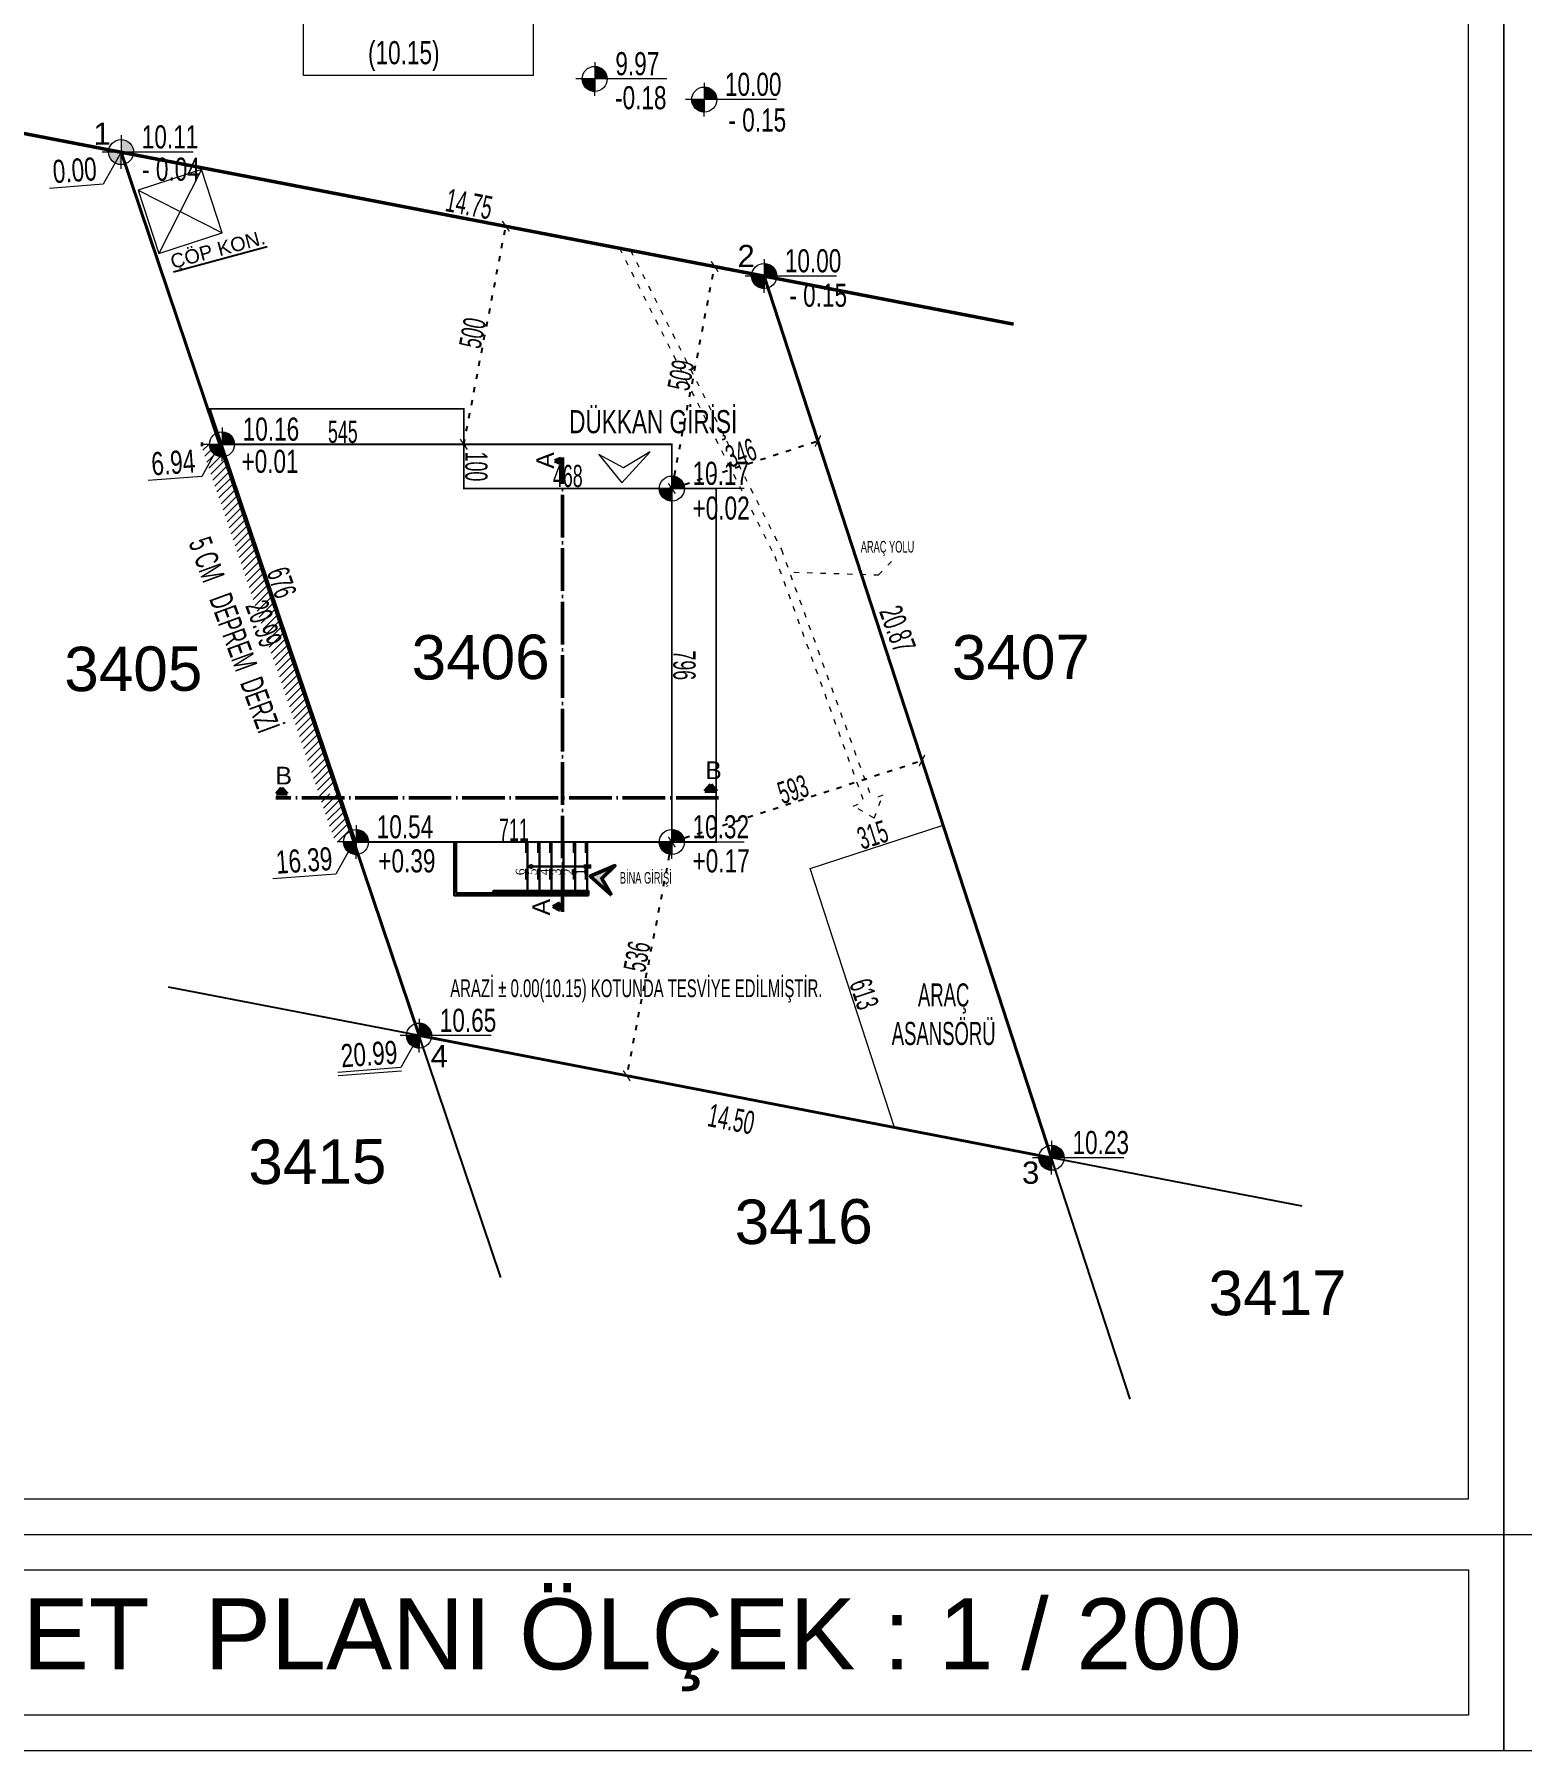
# Model space of a CAD drawing. Header units: millimetres. Extents: x 7519 to 33116, y -1769 to 3101.
# Drawn here: x 11370 to 12207, y 562 to 1528 of the extents above; entities that cross this region are included whole.
import ezdxf
from ezdxf.enums import TextEntityAlignment as Align

# ---------------------------------------------------------------- set-up
doc = ezdxf.new("R2010")
doc.units = ezdxf.units.MM
doc.linetypes.add('ACAD_ISO03W100', pattern=[30, 12, -18])
doc.linetypes.add('ACAD_ISO04W100', pattern=[30, 24, -3, 0, -3])
doc.layers.add('1', color=7, linetype='Continuous', true_color=0x4137a0)
for name, color, linetype, lineweight in [('BEYAN_YAZI', 4, 'Continuous', 0), ('duvar', 145, 'Continuous', 53), ('iç ölçü x', 20, 'Continuous', 9), ('kesit', 50, 'Continuous', 50), ('KOT_ŞABLON', 6, 'Continuous', 0), ('KÜTÜPHANE', 34, 'Continuous', 30), ('ROL_CEPHE', 18, 'Continuous', 0), ('tarama', 157, 'Continuous', 15)]:
    doc.layers.add(name, color=color, linetype=linetype, lineweight=lineweight)
doc.layers.add('kapı pen', color=4, linetype='Continuous')
doc.styles.add('emre', font='times.ttf')
doc.styles.get("Standard").update_dxf_attribs({"font": 'arial.ttf'})
doc.styles.add('UMUT İÇ ÖLÇÜ YAZISI', font='ARIALN.TTF', dxfattribs={"width": 0.7, "height": 12.5})
doc.dimstyles.new('UMUT İÇ ÖLÇÜ', dxfattribs={"dimtxt": 12.5, "dimasz": 5, "dimexe": 1.25, "dimexo": 0.625, "dimtad": 1, "dimtoh": 1, "dimdec": 0, "dimzin": 12, "dimtxsty": 'UMUT İÇ ÖLÇÜ YAZISI', "dimblk": 'ARCHTICK', "dimcen": 5, "dimclrd": 1, "dimclre": 2, "dimclrt": 3, "dimadec": 0, "dimazin": 0, "dimtfac": 1, "dimtdec": 0, "dimtix": 1, "dimtmove": 0, "dimatfit": 3, "dimldrblk": 'ARCHTICK', "dimfxl": 35, "dimfxlon": 1, "dimtfillclr": 256, "dimarcsym": 0})

# ---------------------------------------------------------------- blocks, each defined once
blk = doc.blocks.new('_ArchTick')
at = {"color": 0, "linetype": 'ByBlock', "const_width": 0.15}
blk.add_lwpolyline([(-0.5, -0.5), (0.5, 0.5)], dxfattribs=at)
blk = doc.blocks.new('*D246')
at = {"layer": 'Defpoints', "color": 0, "linetype": 'ACAD_ISO03W100', "ltscale": 0.25, "transparency": 16777216}
for p in [(11635.62, 1420.28), (11635.62, 1420.28), (11611.97, 1297.53)]:
    blk.add_point(p, dxfattribs=at)
at = {"layer": 'iç ölçü x', "color": 1, "linetype": 'ACAD_ISO03W100', "lineweight": -2, "ltscale": 0.25, "transparency": 16777216}
blk.add_line((11611.97, 1297.53), (11635.62, 1420.28), dxfattribs=at)
at = {"layer": 'iç ölçü x', "color": 2, "linetype": 'ACAD_ISO03W100', "lineweight": -2, "ltscale": 0.25, "transparency": 16777216}
for p, q in [((11635.62, 1420.28), (11636.85, 1420.05)), ((11611.97, 1297.53), (11613.19, 1297.29))]:
    blk.add_line(p, q, dxfattribs=at)
at = {"layer": 'iç ölçü x', "color": 1, "linetype": 'ACAD_ISO03W100', "lineweight": -2, "ltscale": 0.25, "transparency": 16777216, "xscale": 5, "yscale": 5, "zscale": 5}
for p, rotation in [((11635.62, 1420.28), 79.09392788274857), ((11611.97, 1297.53), 259.0939278827485)]:
    blk.add_blockref('_ArchTick', p, dxfattribs=dict(at, rotation=rotation))
at = {"layer": 'iç ölçü x', "color": 3, "linetype": 'ACAD_ISO03W100', "ltscale": 0.25, "transparency": 16777216, "insert": (11616.91, 1360.23), "char_height": 12.5, "attachment_point": 5, "rotation": 79.09393, "style": 'UMUT İÇ ÖLÇÜ YAZISI'}
blk.add_mtext('500', dxfattribs=at)
blk = doc.blocks.new('*D247')
at = {"layer": 'Defpoints', "color": 0, "linetype": 'ACAD_ISO03W100', "ltscale": 0.25, "transparency": 16777216}
for p in [(11753.16, 1397.64), (11753.16, 1397.64), (11729.08, 1272.65)]:
    blk.add_point(p, dxfattribs=at)
at = {"layer": 'iç ölçü x', "color": 1, "linetype": 'ACAD_ISO03W100', "lineweight": -2, "ltscale": 0.25, "transparency": 16777216}
blk.add_line((11729.08, 1272.65), (11753.16, 1397.64), dxfattribs=at)
at = {"layer": 'iç ölçü x', "color": 2, "linetype": 'ACAD_ISO03W100', "lineweight": -2, "ltscale": 0.25, "transparency": 16777216}
for p, q in [((11753.16, 1397.64), (11754.39, 1397.4)), ((11729.08, 1272.65), (11727.85, 1272.89))]:
    blk.add_line(p, q, dxfattribs=at)
at = {"layer": 'iç ölçü x', "color": 1, "linetype": 'ACAD_ISO03W100', "lineweight": -2, "ltscale": 0.25, "transparency": 16777216, "xscale": 5, "yscale": 5, "zscale": 5}
for p, rotation in [((11753.16, 1397.64), 79.09392788274909), ((11729.08, 1272.65), 259.093927882749)]:
    blk.add_blockref('_ArchTick', p, dxfattribs=dict(at, rotation=rotation))
at = {"layer": 'iç ölçü x', "color": 3, "linetype": 'ACAD_ISO03W100', "ltscale": 0.25, "transparency": 16777216, "insert": (11734.24, 1336.47), "char_height": 12.5, "attachment_point": 5, "rotation": 79.09393, "style": 'UMUT İÇ ÖLÇÜ YAZISI'}
blk.add_mtext('509', dxfattribs=at)
blk = doc.blocks.new('*D248')
at = {"layer": 'Defpoints', "color": 0, "linetype": 'ACAD_ISO03W100', "ltscale": 0.25, "transparency": 16777216}
for p in [(11811.3, 1299.45), (11811.3, 1299.45), (11729.08, 1272.65)]:
    blk.add_point(p, dxfattribs=at)
at = {"layer": 'iç ölçü x', "color": 1, "linetype": 'ACAD_ISO03W100', "lineweight": -2, "ltscale": 0.25, "transparency": 16777216}
blk.add_line((11729.08, 1272.65), (11811.3, 1299.45), dxfattribs=at)
at = {"layer": 'iç ölçü x', "color": 2, "linetype": 'ACAD_ISO03W100', "lineweight": -2, "ltscale": 0.25, "transparency": 16777216}
for p, q in [((11811.3, 1299.45), (11811.68, 1298.26)), ((11729.08, 1272.65), (11729.46, 1271.46))]:
    blk.add_line(p, q, dxfattribs=at)
at = {"layer": 'iç ölçü x', "color": 1, "linetype": 'ACAD_ISO03W100', "lineweight": -2, "ltscale": 0.25, "transparency": 16777216, "xscale": 5, "yscale": 5, "zscale": 5}
for p, rotation in [((11811.3, 1299.45), 18.05309832703955), ((11729.08, 1272.65), 198.0530983270395)]:
    blk.add_blockref('_ArchTick', p, dxfattribs=dict(at, rotation=rotation))
at = {"layer": 'iç ölçü x', "color": 3, "linetype": 'ACAD_ISO03W100', "ltscale": 0.25, "transparency": 16777216, "insert": (11768.01, 1292.71), "char_height": 12.5, "attachment_point": 5, "rotation": 18.0531, "style": 'UMUT İÇ ÖLÇÜ YAZISI'}
blk.add_mtext('346', dxfattribs=at)
blk = doc.blocks.new('*D249')
at = {"layer": 'Defpoints', "color": 0, "linetype": 'ACAD_ISO03W100', "ltscale": 0.25, "transparency": 16777216}
for p in [(11869.91, 1119.61), (11869.91, 1119.61), (11729.08, 1073.71)]:
    blk.add_point(p, dxfattribs=at)
at = {"layer": 'iç ölçü x', "color": 2, "linetype": 'ACAD_ISO03W100', "lineweight": -2, "ltscale": 0.25, "transparency": 16777216}
for p, q in [((11869.91, 1119.61), (11869.52, 1120.8)), ((11729.08, 1073.71), (11728.69, 1074.9))]:
    blk.add_line(p, q, dxfattribs=at)
at = {"layer": 'iç ölçü x', "color": 1, "linetype": 'ACAD_ISO03W100', "lineweight": -2, "ltscale": 0.25, "transparency": 16777216}
blk.add_line((11729.08, 1073.71), (11869.91, 1119.61), dxfattribs=at)
at = {"layer": 'iç ölçü x', "color": 1, "linetype": 'ACAD_ISO03W100', "lineweight": -2, "ltscale": 0.25, "transparency": 16777216, "xscale": 5, "yscale": 5, "zscale": 5}
for p, rotation in [((11869.91, 1119.61), 18.05309832703952), ((11729.08, 1073.71), 198.0530983270395)]:
    blk.add_blockref('_ArchTick', p, dxfattribs=dict(at, rotation=rotation))
at = {"layer": 'iç ölçü x', "color": 3, "linetype": 'ACAD_ISO03W100', "ltscale": 0.25, "transparency": 16777216, "insert": (11797.32, 1103.32), "char_height": 12.5, "attachment_point": 5, "rotation": 18.0531, "style": 'UMUT İÇ ÖLÇÜ YAZISI'}
blk.add_mtext('593', dxfattribs=at)
blk = doc.blocks.new('A$C039E5E33')
at = {"layer": 'KOT_ŞABLON'}
h = blk.add_hatch(color=256, dxfattribs=at)
h.dxf.hatch_style = 1
h.paths.add_polyline_path([(-7.06, 0, 0.414214), (0, -7.06), (0, 0)])
h.paths.add_polyline_path([(0, 7.06), (0, 0), (7.06, 0, 0.414214)])
for p in [(0, 9.49), (0, -9.49)]:
    blk.add_line(p, (0, 0), dxfattribs=at)
blk.add_lwpolyline([(40.65, 0), (-10.66, 0)], dxfattribs=at)
blk.add_circle((0, 0), 7.06, dxfattribs=at)
blk = doc.blocks.new('A$C608A78B4')
at = {"layer": 'KOT_ŞABLON'}
h = blk.add_hatch(dxfattribs=at)
h.set_pattern_fill('JIS_LC_8', color=256, scale=0.025)
h.set_pattern_definition([(45, (-1970.74228, 532.69145), (-0.137885822, 0.137885822), []), (45, (-1970.73228, 532.69145), (-0.137885822, 0.137885822), [])])
h.paths.add_polyline_path([(7.06, 0, 0.414214), (0, 7.06), (0, 0)])
h.paths.add_polyline_path([(0, 0), (-7.06, 0, 0.414214), (0, -7.06)])
blk.add_line((0, 7.06), (0, -7.06), dxfattribs=at)
blk.add_lwpolyline([(7.06, 0), (-7.06, 0)], dxfattribs=at)
blk.add_circle((0, 0), 7.06, dxfattribs=at)
at = {"layer": 'iç ölçü x'}
blk.add_blockref('A$C039E5E33', (0, 0), dxfattribs=at)
blk = doc.blocks.new('*D252')
at = {"layer": 'Defpoints', "color": 0, "linetype": 'ACAD_ISO03W100', "ltscale": 0.25, "transparency": 16777216}
for p in [(11729.08, 1073.71), (11703.68, 942.19), (11703.68, 942.19)]:
    blk.add_point(p, dxfattribs=at)
at = {"layer": 'iç ölçü x', "color": 1, "linetype": 'ACAD_ISO03W100', "lineweight": -2, "ltscale": 0.25, "transparency": 16777216}
blk.add_line((11729.08, 1073.71), (11703.68, 942.19), dxfattribs=at)
at = {"layer": 'iç ölçü x', "color": 2, "linetype": 'ACAD_ISO03W100', "lineweight": -2, "ltscale": 0.25, "transparency": 16777216}
for p, q in [((11729.08, 1073.71), (11727.85, 1073.95)), ((11703.68, 942.19), (11702.45, 942.43))]:
    blk.add_line(p, q, dxfattribs=at)
at = {"layer": 'iç ölçü x', "color": 1, "linetype": 'ACAD_ISO03W100', "lineweight": -2, "ltscale": 0.25, "transparency": 16777216, "xscale": 5, "yscale": 5, "zscale": 5}
for p, rotation in [((11729.08, 1073.71), 79.06970946098916), ((11703.68, 942.19), 259.0697094609891)]:
    blk.add_blockref('_ArchTick', p, dxfattribs=dict(at, rotation=rotation))
at = {"layer": 'iç ölçü x', "color": 3, "linetype": 'ACAD_ISO03W100', "ltscale": 0.25, "transparency": 16777216, "insert": (11709.5, 1009.28), "char_height": 12.5, "attachment_point": 5, "rotation": 79.06971, "style": 'UMUT İÇ ÖLÇÜ YAZISI'}
blk.add_mtext('536', dxfattribs=at)
blk = doc.blocks.new('*D253')
at = {"layer": 'Defpoints', "color": 0, "transparency": 16777216}
for p in [(11551.29, 1073.71), (11551.29, 1073.71), (11729.08, 1073.71)]:
    blk.add_point(p, dxfattribs=at)
at = {"layer": 'iç ölçü x', "color": 3, "transparency": 16777216, "insert": (11640.19, 1080.61), "char_height": 12.5, "attachment_point": 5, "style": 'UMUT İÇ ÖLÇÜ YAZISI'}
blk.add_mtext('711', dxfattribs=at)
blk = doc.blocks.new('*D254')
at = {"layer": 'Defpoints', "color": 0, "transparency": 16777216}
for p in [(11475.78, 1297.53), (11475.78, 1297.53), (11529.79, 1137.45)]:
    blk.add_point(p, dxfattribs=at)
at = {"layer": 'iç ölçü x', "color": 3, "transparency": 16777216, "insert": (11509.42, 1219.73), "char_height": 12.5, "attachment_point": 5, "rotation": 288.6421, "style": 'UMUT İÇ ÖLÇÜ YAZISI'}
blk.add_mtext('676', dxfattribs=at)
blk = doc.blocks.new('*D255')
at = {"layer": 'Defpoints', "color": 0, "transparency": 16777216}
for p in [(11475.78, 1297.53), (11475.78, 1297.53), (11611.97, 1297.53)]:
    blk.add_point(p, dxfattribs=at)
at = {"layer": 'iç ölçü x', "color": 3, "transparency": 16777216, "insert": (11543.87, 1304.51), "char_height": 12.5, "attachment_point": 5, "rotation": 0.00058, "style": 'UMUT İÇ ÖLÇÜ YAZISI'}
blk.add_mtext('545', dxfattribs=at)
blk = doc.blocks.new('*D256')
at = {"layer": 'Defpoints', "color": 0, "transparency": 16777216}
for p in [(11611.97, 1297.53), (11611.97, 1297.53), (11611.97, 1272.65)]:
    blk.add_point(p, dxfattribs=at)
at = {"layer": 'iç ölçü x', "color": 3, "transparency": 16777216, "insert": (11618.97, 1285.09), "char_height": 12.5, "attachment_point": 5, "rotation": 270.00058, "style": 'UMUT İÇ ÖLÇÜ YAZISI'}
blk.add_mtext('100', dxfattribs=at)
blk = doc.blocks.new('*D257')
at = {"layer": 'Defpoints', "color": 0, "transparency": 16777216}
for p in [(11611.97, 1272.65), (11611.97, 1272.65), (11729.08, 1272.65)]:
    blk.add_point(p, dxfattribs=at)
at = {"layer": 'iç ölçü x', "color": 3, "transparency": 16777216, "insert": (11670.52, 1279.66), "char_height": 12.5, "attachment_point": 5, "rotation": 0.00058, "style": 'UMUT İÇ ÖLÇÜ YAZISI'}
blk.add_mtext('468', dxfattribs=at)
blk = doc.blocks.new('*D258')
at = {"layer": 'Defpoints', "color": 0, "transparency": 16777216}
for p in [(11729.08, 1272.65), (11729.08, 1073.71), (11729.08, 1073.71)]:
    blk.add_point(p, dxfattribs=at)
at = {"layer": 'iç ölçü x', "color": 3, "transparency": 16777216, "insert": (11736.09, 1173.18), "char_height": 12.5, "attachment_point": 5, "rotation": 270.00058, "style": 'UMUT İÇ ÖLÇÜ YAZISI'}
blk.add_mtext('796', dxfattribs=at)
blk = doc.blocks.new('*D259')
at = {"layer": 'Defpoints', "color": 0, "transparency": 16777216}
for p in [(11806.89, 1058.85), (11806.89, 1058.85), (11854.4, 913.08)]:
    blk.add_point(p, dxfattribs=at)
at = {"layer": 'iç ölçü x', "color": 3, "transparency": 16777216, "insert": (11837.31, 988.14), "char_height": 12.5, "attachment_point": 5, "rotation": 288.0531, "style": 'UMUT İÇ ÖLÇÜ YAZISI'}
blk.add_mtext('613', dxfattribs=at)
blk = doc.blocks.new('*D260')
at = {"layer": 'Defpoints', "color": 0, "transparency": 16777216}
for p in [(11881.76, 1083.26), (11881.76, 1083.26), (11806.89, 1058.85)]:
    blk.add_point(p, dxfattribs=at)
at = {"layer": 'iç ölçü x', "color": 3, "transparency": 16777216, "insert": (11842.15, 1077.72), "char_height": 12.5, "attachment_point": 5, "rotation": 18.0531, "style": 'UMUT İÇ ÖLÇÜ YAZISI'}
blk.add_mtext('315', dxfattribs=at)

msp = doc.modelspace()

# ---------------------------------------------------------------- hatches: boundary and pattern name
at = {"layer": 'kesit', "linetype": 'ACAD_ISO04W100'}
h = msp.add_hatch(color=256, dxfattribs=at)
h.dxf.hatch_style = 1
h.paths.add_polyline_path([(11666.557, 1289.597), (11663.128, 1288.217), (11666.557, 1286.837)])
at = {"layer": 'kesit'}
h = msp.add_hatch(color=256, dxfattribs=at)
h.dxf.hatch_style = 1
h.paths.add_polyline_path([(11509.366, 1104.146), (11506.51, 1100.776), (11512.477, 1100.776)])
h = msp.add_hatch(color=256, dxfattribs=at)
h.dxf.hatch_style = 1
h.paths.add_polyline_path([(11754.358, 1102.273), (11751.079, 1106.103), (11747.65, 1102.273)])
h = msp.add_hatch(color=256, dxfattribs=at)
h.dxf.hatch_style = 1
h.paths.add_polyline_path([(11683.118, 1054.502), (11695.191, 1043.778), (11689.634, 1053.254), (11697.108, 1060.439)])
h = msp.add_hatch(color=256, dxfattribs=at)
h.dxf.hatch_style = 1
h.paths.add_polyline_path([(11662.021, 1037.391), (11665.987, 1035.114), (11665.987, 1039.508)])
at = {"layer": 'tarama'}
h = msp.add_hatch(dxfattribs=at)
h.set_pattern_fill('ANSI31', color=256)
h.set_pattern_definition([(45, (-20204.8364, 0), (-2.24506403, 2.24506403), [])])
h.paths.add_polyline_path([(11471.464, 1291.998, -0.2288222), (11468.794, 1297.526), (11465.198, 1297.526), (11463.98, 1297.526), (11467.969, 1285.703)])
h.paths.add_polyline_path([(11476.89, 1290.544, -0.2074903), (11471.464, 1291.998), (11467.969, 1285.703), (11521.971, 1125.628), (11528.536, 1137.451)])
h.paths.add_polyline_path([(11528.536, 1137.451), (11521.971, 1125.628), (11539.475, 1073.743), (11540.636, 1073.743), (11544.233, 1073.743, -0.275419), (11547.934, 1079.952), (11540.909, 1100.776), (11535.428, 1100.776), (11538.284, 1104.146), (11540.629, 1101.605)])
h.paths.add_polyline_path([(11481.055, 1207.201), (11492.297, 1176.612), (11517.7, 1185.947), (11506.458, 1216.537)], flags=25)
h.paths.add_polyline_path([(11543.451, 1103.898), (11543.451, 1111.057), (11533.147, 1111.057), (11533.147, 1103.898)], flags=25)

# ---------------------------------------------------------------- linework, layer by layer
at = {"layer": 'duvar'}
msp.add_line((11465.198, 1297.526), (11463.98, 1297.526), dxfattribs=at)
at = {"layer": 'iç ölçü x'}
for p, q in [((11419.043, 1462.014), (11409.007, 1443.939)), ((11464.262, 1452.233), (11440.312, 1404.916)), ((11409.007, 1443.939), (11378.817, 1441.602)), ((11428.628, 1440.549), (11475.946, 1416.6)), ((11474.534, 1297.526), (11464.497, 1279.451)), ((11464.497, 1279.451), (11434.308, 1277.114)), ((11550.029, 1073.743), (11539.992, 1055.668)), ((11539.992, 1055.668), (11504.431, 1052.915)), ((11586.609, 964.799), (11576.573, 946.724)), ((11576.573, 946.724), (11541.011, 943.972)), ((11576.83, 944.799), (11541.268, 942.047))]:
    msp.add_line(p, q, dxfattribs=at)
at = {"layer": 'iç ölçü x', "linetype": 'ACAD_ISO03W100', "ltscale": 0.25}
for p, q in [((11845.462, 1224.086), (11854.523, 1233.371)), ((11797.751, 1225.576), (11845.462, 1224.086)), ((11831.119, 1093.983), (11837.248, 1096.209)), ((11843.048, 1087.232), (11831.119, 1093.983)), ((11847.863, 1100.065), (11841.734, 1097.839)), ((11843.048, 1087.232), (11847.863, 1100.065))]:
    msp.add_line(p, q, dxfattribs=at)
at = {"layer": 'iç ölçü x'}
for points in [[(10636.474, 684.072), (12197.485, 684.072), (12197.485, 3100.74), (10636.474, 3100.74)], [(12197.485, 684.072), (13758.496, 684.072), (13758.496, 3100.74), (12197.485, 3100.74)], [(10656.474, 704.072), (12177.485, 704.072), (12177.485, 3080.74), (10656.474, 3080.74)], [(11464.262, 1452.233), (11428.628, 1440.549), (11440.312, 1404.916), (11475.946, 1416.6)], [(11806.888, 1058.855), (11881.762, 1083.259), (11942.793, 896.014), (11854.402, 913.084)], [(10636.474, 684.072), (12197.485, 684.072), (12197.485, 562.318), (10636.474, 562.318)], [(12197.485, 684.072), (13758.496, 684.072), (13758.496, 562.318), (12197.485, 562.318)], [(10656.474, 664.072), (12177.485, 664.072), (12177.485, 582.318), (10656.474, 582.318)]]:
    msp.add_lwpolyline(points, close=True, dxfattribs=at)
at = {"layer": 'iç ölçü x', "linetype": 'ACAD_ISO03W100', "ltscale": 0.25}
for points in [[(11699.661, 1407.945), (11786.993, 1234.57), (11837.248, 1096.209)], [(11705.862, 1406.75), (11790.722, 1238.282), (11841.734, 1097.839)]]:
    msp.add_lwpolyline(points, dxfattribs=at)
at = {"layer": 'iç ölçü x', "linetype": 'ACAD_ISO03W100', "ltscale": 0.5, "const_width": 1}
msp.add_lwpolyline([(11469.038, 1317.556), (11611.969, 1317.556), (11611.969, 1297.556), (11729.079, 1297.556), (11729.079, 1272.679), (11754.079, 1272.679), (11754.079, 1073.736), (11551.292, 1073.736), (11529.786, 1137.486), (11529.786, 1137.486)], close=True, dxfattribs=at)
at = {"layer": 'kapı pen', "lineweight": 50}
msp.add_line((11921.326, 1365.234), (11277.951, 1489.199), dxfattribs=at)
at = {"layer": 'kapı pen', "lineweight": 40}
for p, q in [((11586.793, 964.764), (11419.043, 1462.014)), ((11781.043, 1392.264), (11942.793, 896.014)), ((11942.793, 896.014), (11586.793, 964.764))]:
    msp.add_line(p, q, dxfattribs=at)
at = {"layer": 'kapı pen'}
for p, q in [((11419.043, 1462.014), (11781.043, 1392.264)), ((11781.043, 1392.264), (11942.793, 896.014)), ((11586.793, 964.764), (11445.678, 992.016)), ((11632.735, 828.582), (11586.793, 964.764)), ((11987.077, 760.152), (11942.793, 896.014)), ((12083.908, 868.762), (11942.793, 896.014))]:
    msp.add_line(p, q, dxfattribs=at)
at = {"layer": 'kapı pen', "const_width": 1}
msp.add_lwpolyline([(11729.079, 1073.709), (11729.077, 1272.652), (11611.967, 1272.651), (11611.967, 1297.528), (11475.783, 1297.526), (11529.785, 1137.451), (11529.785, 1137.451), (11551.292, 1073.707)], close=True, dxfattribs=at)
at = {"layer": 'kesit', "linetype": 'ACAD_ISO04W100'}
for p, q in [((11666.557, 1289.597), (11663.128, 1288.217)), ((11666.557, 1286.837), (11663.128, 1288.217)), ((11666.557, 1286.837), (11666.557, 1289.597)), ((11667.555, 1034.444), (11667.555, 1290.21)), ((11755.439, 1098.646), (11506.096, 1098.646))]:
    msp.add_line(p, q, dxfattribs=at)
at = {"layer": 'kesit'}
for p, q in [((11506.51, 1100.776), (11509.366, 1104.146)), ((11509.366, 1104.146), (11512.477, 1100.776)), ((11747.65, 1102.273), (11751.079, 1106.103)), ((11747.65, 1102.273), (11754.358, 1102.273)), ((11751.079, 1106.103), (11754.358, 1102.273)), ((11506.51, 1100.776), (11512.477, 1100.776)), ((11662.021, 1037.391), (11665.987, 1039.508)), ((11665.987, 1035.114), (11662.021, 1037.391)), ((11665.987, 1035.114), (11665.987, 1039.508))]:
    msp.add_line(p, q, dxfattribs=at)
msp.add_lwpolyline([(11695.191, 1043.778), (11683.118, 1054.502), (11697.108, 1060.439), (11689.634, 1053.254), (11695.191, 1043.778)], dxfattribs=at)
at = {"layer": 'KÜTÜPHANE', "linetype": 'ACAD_ISO03W100', "ltscale": 0.5}
for p, q in [((11646.998, 1073.709), (11646.998, 1046.209)), ((11653.748, 1073.709), (11653.748, 1046.209)), ((11660.498, 1073.709), (11660.498, 1046.209)), ((11667.248, 1073.709), (11667.248, 1046.209)), ((11673.998, 1073.709), (11673.998, 1046.209)), ((11680.748, 1073.709), (11680.748, 1046.209))]:
    msp.add_line(p, q, dxfattribs=at)
at = {"layer": 'KÜTÜPHANE'}
for p, q in [((11647.748, 1073.709), (11647.748, 1046.209)), ((11654.498, 1073.709), (11654.498, 1046.209)), ((11661.248, 1073.709), (11661.248, 1046.209)), ((11667.998, 1073.709), (11667.998, 1046.209)), ((11674.748, 1073.709), (11674.748, 1046.209)), ((11681.498, 1073.709), (11681.498, 1046.209)), ((11647.748, 1059.959), (11650.407, 1060.968)), ((11647.748, 1059.959), (11650.407, 1058.95)), ((11650.407, 1060.968), (11650.407, 1059.959)), ((11682.488, 1059.959), (11650.407, 1059.959)), ((11650.407, 1058.95), (11650.407, 1059.959)), ((11679.556, 1060.495), (11683.72, 1060.495)), ((11679.556, 1059.423), (11683.72, 1059.423)), ((11682.233, 1043.709), (11682.233, 1044.959))]:
    msp.add_line(p, q, dxfattribs=at)
for points in [[(11606.497, 1073.709), (11606.497, 1043.709), (11682.233, 1043.709)], [(11607.747, 1073.709), (11607.747, 1044.959), (11682.233, 1044.959)], [(11682.233, 1044.959), (11682.233, 1046.209), (11628.578, 1046.209), (11628.578, 1044.959)]]:
    msp.add_lwpolyline(points, dxfattribs=at)
at = {"layer": 'ROL_CEPHE'}
msp.add_lwpolyline([(11521.812, 1550.277), (11651.013, 1550.277), (11651.013, 1505.143), (11521.812, 1505.143)], close=True, dxfattribs=at)
at = {"layer": 'tarama'}
for p, q in [((11688.043, 1291.755), (11700.915, 1275.869)), ((11701.793, 1284.348), (11688.043, 1291.755)), ((11700.915, 1275.869), (11716.81, 1293.412)), ((11716.81, 1293.412), (11701.793, 1284.348))]:
    msp.add_line(p, q, dxfattribs=at)

# ---------------------------------------------------------------- block references
at = {"layer": 'iç ölçü x'}
for name, p in [('A$C608A78B4', (11685.641, 1503.203)), ('A$C608A78B4', (11747.344, 1491.59)), ('A$C039E5E33', (11419.043, 1462.014)), ('A$C608A78B4', (11781.043, 1392.264)), ('A$C608A78B4', (11475.853, 1297.526)), ('A$C608A78B4', (11729.077, 1272.652)), ('A$C608A78B4', (11551.292, 1073.743)), ('A$C608A78B4', (11729.079, 1073.709)), ('A$C608A78B4', (11586.793, 964.799)), ('A$C608A78B4', (11942.793, 896.014))]:
    msp.add_blockref(name, p, dxfattribs=at)

# ---------------------------------------------------------------- texts
at = {"layer": '1'}
msp.add_text('%%UÇÖP KON.', height=8, rotation=15.099406, dxfattribs=at).set_placement((11448.083, 1396.264))
at = {"layer": 'BEYAN_YAZI'}
for s, height, p in [('1', 12.51, (11403.531, 1466.095)), ('2', 12.51, (11766.073, 1397.248)), ('3406', 25.0204, (11582.616, 1165.12)), ('3407', 25.0204, (11886.759, 1165.12)), ('3405', 25.0204, (11387.086, 1158.554)), ('4', 12.51, (11593.372, 946.956)), ('3415', 25.0204, (11490.687, 881.177)), ('3', 12.51, (11926.228, 881.354)), ('3416', 25.0204, (11764.491, 847.414)), ('3417', 25.0204, (12031.256, 807.32))]:
    msp.add_text(s, height=height, rotation=0.248032, dxfattribs=at).set_placement(p)
at = {"layer": 'iç ölçü x', "width": 0.6}
msp.add_text('ARAZİ ± 0.00(10.15) KOTUNDA TESVİYE EDİLMİŞTİR.', height=10, dxfattribs=at).set_placement((11604.356, 986.411))
at = {"layer": 'iç ölçü x'}
msp.add_text('VAZİYET  PLANI ÖLÇEK : 1 / 200', height=40, dxfattribs=at).set_placement((11202.195, 608.009))
at = {"layer": 'iç ölçü x', "attachment_point": 5, "style": 'UMUT İÇ ÖLÇÜ YAZISI'}
for s, insert, char_height in [('ARAÇ YOLU', (11850.484, 1238.907), 6.5), ('ARAÇ \\PASANSÖRÜ', (11882.09, 976.728), 13)]:
    msp.add_mtext(s, dxfattribs=dict(at, insert=insert, char_height=char_height))
at = {"layer": 'kapı pen', "color": 3, "style": 'UMUT İÇ ÖLÇÜ YAZISI', "width": 0.7}
msp.add_text('5 CM   DEPREM  DERZİ', height=13, rotation=290.17884, dxfattribs=at).set_placement((11456.866, 1242.151))
at = {"layer": 'kapı pen', "color": 3, "char_height": 13, "attachment_point": 5, "style": 'UMUT İÇ ÖLÇÜ YAZISI'}
for s, insert, rotation in [('14.75', (11614.965, 1432.778), 349.262071), ('20.99', (11499.305, 1196.643), 290.17884), ('20.87', (11856.11, 1193.555), 290.17884), ('14.50', (11762.519, 917.779), 349.262071)]:
    msp.add_mtext(s, dxfattribs=dict(at, insert=insert, rotation=rotation))
at = {"layer": 'kesit', "linetype": 'ACAD_ISO04W100', "insert": (11652.752, 1283.822), "char_height": 10, "attachment_point": 1, "rotation": 90}
msp.add_mtext_dynamic_manual_height_columns('A', width=12.31614, gutter_width=12.5, heights=[0], dxfattribs=at)
at = {"layer": 'kesit', "char_height": 10, "attachment_point": 1}
for insert in [(11505.937, 1116.095), (11747.858, 1119.11)]:
    msp.add_mtext_dynamic_manual_height_columns('B', width=28.60198, gutter_width=12.5, heights=[0], dxfattribs=dict(at, insert=insert))
at = {"layer": 'kesit', "insert": (11714.433, 1052.565), "char_height": 6.5, "attachment_point": 5, "style": 'UMUT İÇ ÖLÇÜ YAZISI'}
msp.add_mtext('BİNA GİRİŞİ', dxfattribs=at)
at = {"layer": 'kesit', "insert": (11650.49, 1032.384), "char_height": 10, "attachment_point": 1, "rotation": 90}
msp.add_mtext_dynamic_manual_height_columns('A', width=22.34166, gutter_width=12.5, heights=[0], dxfattribs=at)
at = {"layer": 'KÜTÜPHANE', "style": 'emre'}
for s, p in [('6', (11643.755, 1056.93)), ('5', (11650.505, 1056.93)), ('4', (11657.255, 1056.93)), ('3', (11664.005, 1056.93)), ('2', (11670.755, 1056.93)), ('1', (11677.505, 1056.93))]:
    msp.add_text(s, height=5, rotation=90.245313, dxfattribs=at).set_placement(p, align=Align.MIDDLE_CENTER)
at = {"layer": 'ROL_CEPHE', "width": 0.7}
for s, rotation, p in [('(10.15)', 359.999999, (11558.051, 1511.478)), ('9.97', 359.999999, (11697.285, 1505.287)), ('-0.18', 359.999999, (11697.106, 1486.136)), ('10.00', 359.999999, (11758.988, 1493.674)), ('- 0.15', 359.999999, (11760.931, 1473.579)), ('10.11', 359.999999, (11430.687, 1464.098)), ('0.00', 4, (11381.042, 1444.488)), ('- 0.04', 359.999999, (11430.865, 1445.88)), ('10.00', 359.999999, (11792.687, 1394.348)), ('- 0.15', 359.999999, (11795.225, 1374.953)), ('DÜKKAN GİRİŞİ', 359.999999, (11671.283, 1303.799)), ('10.16', 359.999999, (11487.497, 1299.611)), ('6.94', 4, (11436.533, 1280.001)), ('+0.01', 359.999999, (11486.805, 1281.48)), ('10.17', 359.999999, (11740.721, 1274.736)), ('+0.02', 359.999999, (11740.721, 1255.174)), ('10.54', 359.999999, (11562.936, 1075.827)), ('10.32', 359.999999, (11740.723, 1075.793)), ('16.39', 4, (11506.656, 1055.802)), ('+0.39', 359.999999, (11563.85, 1056.609)), ('+0.17', 359.999999, (11740.723, 1056.609)), ('10.65', 359.999999, (11598.437, 966.884)), ('20.99', 4, (11543.236, 946.858)), ('10.23', 359.999999, (11954.621, 898.098))]:
    msp.add_text(s, height=13, rotation=rotation, dxfattribs=at).set_placement(p)

# ---------------------------------------------------------------- dimensions: what is measured, and where the dimension line sits
at = {"layer": 'iç ölçü x', "linetype": 'ACAD_ISO03W100', "ltscale": 0.25}
for p1, p2, picture, middle in [((11611.967, 1297.528), (11635.619, 1420.284), '*D246', (11616.912, 1360.232)), ((11729.077, 1272.652), (11753.159, 1397.636), '*D247', (11734.238, 1336.47)), ((11729.077, 1272.652), (11811.295, 1299.45), '*D248', (11768.015, 1292.713)), ((11729.079, 1073.709), (11869.912, 1119.613), '*D249', (11797.324, 1103.323)), ((11729.079, 1073.709), (11703.681, 942.191), '*D252', (11709.5, 1009.279))]:
    dim = msp.add_aligned_dim(p1=p1, p2=p2, distance=0, dimstyle='UMUT İÇ ÖLÇÜ', override={"dimlfac": 4}, dxfattribs=at)
    dim.commit()
    dim.dimension.update_dxf_attribs({"geometry": picture, "text_midpoint": middle})
at = {"layer": 'iç ölçü x'}
for p1, p2, picture, middle in [((11611.967, 1297.528), (11475.783, 1297.526), '*D255', (11543.875, 1304.509)), ((11529.785, 1137.451), (11475.783, 1297.526), '*D254', (11509.424, 1219.729)), ((11611.967, 1272.651), (11611.967, 1297.528), '*D256', (11618.974, 1285.089)), ((11729.077, 1272.652), (11611.967, 1272.651), '*D257', (11670.522, 1279.658)), ((11729.077, 1272.652), (11729.079, 1073.709), '*D258', (11736.086, 1173.181)), ((11806.888, 1058.855), (11881.762, 1083.259), '*D260', (11842.154, 1077.719)), ((11854.402, 913.084), (11806.888, 1058.855), '*D259', (11837.307, 988.141))]:
    dim = msp.add_aligned_dim(p1=p1, p2=p2, distance=0, dimstyle='UMUT İÇ ÖLÇÜ', override={"dimlfac": 4, "dimse1": 1, "dimse2": 1, "dimsd1": 1, "dimsd2": 1}, dxfattribs=at)
    dim.commit()
    dim.dimension.update_dxf_attribs({"geometry": picture, "text_midpoint": middle})
dim = msp.add_linear_dim(base=(11551.292, 1073.709), p1=(11729.079, 1073.709), p2=(11551.292, 1073.707), dimstyle='UMUT İÇ ÖLÇÜ', override={"dimlfac": 4, "dimse1": 1, "dimse2": 1, "dimsd1": 1, "dimsd2": 1}, dxfattribs=at)
dim.commit()
dim.dimension.update_dxf_attribs({"geometry": '*D253', "text_midpoint": (11640.186, 1080.609)})

doc.saveas('drawing.dxf')
